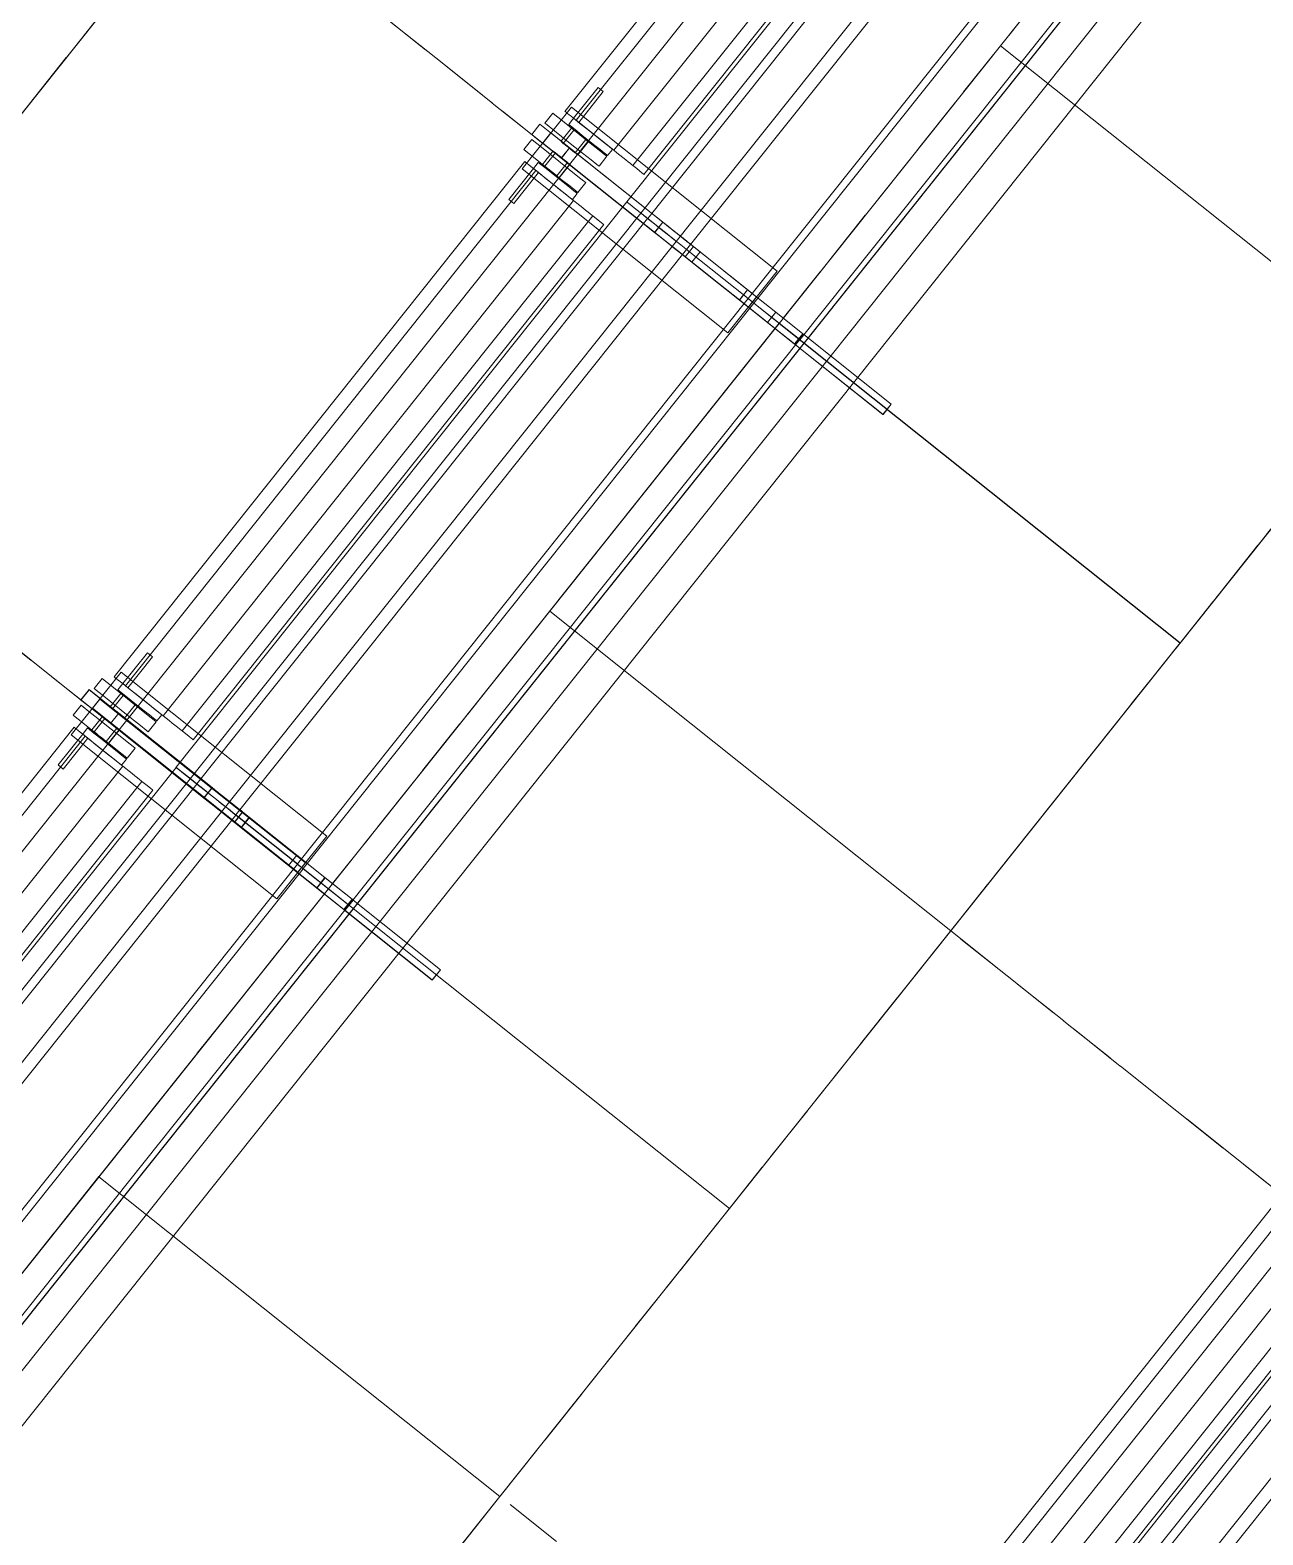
# Model space of a CAD drawing. Header units: millimetres. Extents: x -99530 to 90294, y -97212 to 56397.
# Drawn here: x -16621 to -15684, y -55912 to -54767 of the extents above; entities that cross this region are included whole.
import ezdxf
from ezdxf.enums import TextEntityAlignment as Align

# ---------------------------------------------------------------- set-up
doc = ezdxf.new("R2010")
doc.units = ezdxf.units.MM
doc.header["$MEASUREMENT"] = 0
doc.linetypes.add('Double Dashed', pattern=[1093.611073, 529.166651, -211.666656, 141.111112, -211.666656])
doc.linetypes.add('Hidden Line', pattern=[55, 45, -10])
for name, color, linetype in [('A-25-M_Wall_Ext', 7, 'Continuous'), ('New_A-15-MG_Structural_Grid_Phase_2', 7, 'Continuous'), ('New_A-20-M_Floor_Slab', 7, 'Continuous'), ('New_A-25-M_Wall_Ext', 7, 'Continuous'), ('New_A-35-M_FFE_Fixed', 7, 'Continuous')]:
    doc.layers.add(name, color=color, linetype=linetype)
for name, color, linetype, lineweight in [('A-25-M_Wall_Ext_Pen_No__87', 8, 'Continuous', 20), ('New_A-20-M_Floor_Slab_Pen_No__87', 8, 'Continuous', 20), ('New_A-20-M_Floor_Slab_Pen_No__89', 8, 'Continuous', 20), ('New_A-25-M_Wall_Ext_Pen_No__87', 8, 'Continuous', 20), ('New_A-35-M_FFE_Fixed_Pen_No__1', 7, 'Continuous', 13), ('New_A-35-M_FFE_Fixed_Pen_No__93', 8, 'Continuous', 13), ('New_A-95-P_Drawing_Pen_No__1', 7, 'Continuous', 13), ('New_A-95-P_Drawing_Pen_No__101', 252, 'Continuous', 15)]:
    doc.layers.add(name, color=color, linetype=linetype, lineweight=lineweight)
doc.layers.add('New_A-15-MG_Structural_Grid_Phase_2_Pen_No__222', color=7, linetype='Continuous', lineweight=13, true_color=0x65af33)
doc.styles.add('GENERATED_STYLE_4', font='')
doc.styles.get('GENERATED_STYLE_4').set_extended_font_data('Swis721 BT')

# ---------------------------------------------------------------- blocks, each defined once
blk = doc.blocks.new('Slab_26_1', base_point=(-17517.1, -55359.2))
at = {"layer": 'New_A-20-M_Floor_Slab_Pen_No__89', "linetype": 'Continuous', "flags": 128}
blk.add_lwpolyline([(-17517.1, -55359.2), (-13833.4, -50738.1), (-12895.5, -51147), (-16909.3, -56182.3)], close=True, dxfattribs=at)
blk = doc.blocks.new('Slab_27_1', base_point=(-16938.7, -56141.8))
at = {"layer": 'New_A-20-M_Floor_Slab_Pen_No__89', "linetype": 'Continuous', "flags": 128}
blk.add_lwpolyline([(-16938.7, -56141.8), (-12941.3, -51127), (-12003.5, -51536), (-16331, -56964.9)], close=True, dxfattribs=at)
blk = doc.blocks.new('Wall_9_1', base_point=(-12941.3, -51127))
at = {"layer": 'New_A-20-M_Floor_Slab_Pen_No__87', "linetype": 'Continuous', "flags": 128}
for points in [[(-12941.3, -51127), (-17067, -56302.7)], [(-17051.6, -56318.7), (-12922.3, -51138.5)]]:
    blk.add_lwpolyline(points, dxfattribs=at)
blk = doc.blocks.new('Wall_131_1', base_point=(-38175.9, -69536.5))
at = {"layer": 'New_A-25-M_Wall_Ext_Pen_No__87', "linetype": 'Hidden Line'}
for radius in [28161.8, 28211.8]:
    blk.add_arc((-26758.9, -43792.8), radius, 246.08329, 336.44041, dxfattribs=at)
blk = doc.blocks.new('Wall_418_1', base_point=(-38294.6, -69816.9))
at = {"layer": 'A-25-M_Wall_Ext_Pen_No__87', "linetype": 'Hidden Line'}
for radius, start, end in [(28130.8, 246.16287, 336.76285), (28469.8, 246.15506, 336.76093)]:
    blk.add_arc((-26785.3, -43777.2), radius, start, end, dxfattribs=at)
blk = doc.blocks.new('Montpelier tall surface')
at = {"layer": 'New_A-35-M_FFE_Fixed_Pen_No__1', "linetype": 'Continuous'}
for p, q in [((0, 550), (0, 0)), ((390, 550), (0, 550)), ((370, 550), (285, 550)), ((285, 540), (285, 550)), ((371, 550), (370, 550)), ((370, 540), (370, 550)), ((370.4, 0), (370.4, 550)), ((370.4, 550), (390, 550)), ((397.3, 550), (371, 550)), ((371, 540), (371, 550)), ((390, 0), (390, 550)), ((390, 550), (497, 550)), ((390, 0), (390, 550)), ((424.7, 550), (397.3, 550)), ((397.3, 540), (397.3, 550)), ((416, 550), (416, 515)), ((416, 550), (616, 550)), ((470.9, 550), (424.7, 550)), ((424.7, 540), (424.7, 550)), ((477.4, 550), (470.9, 550)), ((470.9, 540), (470.9, 550)), ((495.7, 550), (477.4, 550)), ((528.2, 550), (495.7, 550)), ((497, 0), (497, 550)), ((530.6, 550), (528.2, 550)), ((528.2, 540), (528.2, 550)), ((534.9, 550), (530.6, 550)), ((540.8, 550), (534.9, 550)), ((548.2, 550), (540.8, 550)), ((556.9, 550), (548.2, 550)), ((566.6, 550), (556.9, 550)), ((576.9, 550), (566.6, 550)), ((587.6, 550), (576.9, 550)), ((591, 550), (587.6, 550)), ((587.6, 540), (587.6, 550)), ((592, 550), (591, 550)), ((591, 540), (591, 550)), ((592.9, 550), (592, 550)), ((593.8, 550), (592.9, 550)), ((594.6, 550), (593.8, 550)), ((595.2, 550), (594.6, 550)), ((595.6, 550), (595.2, 550)), ((595.9, 550), (595.6, 550)), ((596, 550), (595.9, 550)), ((596, 540), (596, 550)), ((616, 550), (616, 515)), ((370, 540), (285, 540)), ((371, 540), (370, 540)), ((397.3, 540), (371, 540)), ((424.7, 540), (397.3, 540)), ((470.9, 540), (424.7, 540)), ((477.4, 540), (470.9, 540)), ((495.7, 540), (477.4, 540)), ((528.2, 540), (495.7, 540)), ((530.6, 540), (528.2, 540)), ((534.9, 540), (530.6, 540)), ((540.8, 540), (534.9, 540)), ((548.2, 540), (540.8, 540)), ((556.9, 540), (548.2, 540)), ((566.6, 540), (556.9, 540)), ((576.9, 540), (566.6, 540)), ((587.6, 540), (576.9, 540)), ((591, 540), (587.6, 540)), ((592, 540), (591, 540)), ((592.9, 540), (592, 540)), ((593.8, 540), (592.9, 540)), ((594.6, 540), (593.8, 540)), ((595.2, 540), (594.6, 540)), ((595.6, 540), (595.2, 540)), ((595.9, 540), (595.6, 540)), ((596, 540), (595.9, 540)), ((416, 515), (616, 515)), ((416, 0), (416, 35)), ((416, 35), (616, 35)), ((616, 0), (616, 35)), ((0, 0), (390, 0)), ((285, 10), (285, 0)), ((370, 10), (285, 10)), ((370, 0), (285, 0)), ((370, 10), (370, 0)), ((371, 10), (370, 10)), ((371, 0), (370, 0)), ((370.4, 0), (390, 0)), ((371, 10), (371, 0)), ((397.3, 10), (371, 10)), ((397.3, 0), (371, 0)), ((390, 0), (497, 0)), ((424.7, 10), (397.3, 10)), ((397.3, 10), (397.3, 0)), ((424.7, 0), (397.3, 0)), ((416, 0), (616, 0)), ((470.9, 10), (424.7, 10)), ((424.7, 10), (424.7, 0)), ((470.9, 0), (424.7, 0)), ((477.4, 10), (470.9, 10)), ((470.9, 10), (470.9, 0)), ((477.4, 0), (470.9, 0)), ((495.7, 10), (477.4, 10)), ((495.7, 0), (477.4, 0)), ((528.2, 10), (495.7, 10)), ((528.2, 0), (495.7, 0)), ((530.6, 10), (528.2, 10)), ((528.2, 10), (528.2, 0)), ((530.6, 0), (528.2, 0)), ((534.9, 10), (530.6, 10)), ((534.9, 0), (530.6, 0)), ((540.8, 10), (534.9, 10)), ((540.8, 0), (534.9, 0)), ((548.2, 10), (540.8, 10)), ((548.2, 0), (540.8, 0)), ((556.9, 10), (548.2, 10)), ((556.9, 0), (548.2, 0)), ((566.6, 10), (556.9, 10)), ((566.6, 0), (556.9, 0)), ((576.9, 10), (566.6, 10)), ((576.9, 0), (566.6, 0)), ((587.6, 10), (576.9, 10)), ((587.6, 0), (576.9, 0)), ((591, 10), (587.6, 10)), ((587.6, 10), (587.6, 0)), ((591, 0), (587.6, 0)), ((592, 10), (591, 10)), ((591, 10), (591, 0)), ((592, 0), (591, 0)), ((592.9, 10), (592, 10)), ((592.9, 0), (592, 0)), ((593.8, 10), (592.9, 10)), ((593.8, 0), (592.9, 0)), ((594.6, 10), (593.8, 10)), ((594.6, 0), (593.8, 0)), ((595.2, 10), (594.6, 10)), ((595.2, 0), (594.6, 0)), ((595.6, 10), (595.2, 10)), ((595.6, 0), (595.2, 0)), ((595.9, 10), (595.6, 10)), ((595.9, 0), (595.6, 0)), ((596, 10), (595.9, 10)), ((596, 0), (595.9, 0)), ((596, 10), (596, 0))]:
    blk.add_line(p, q, dxfattribs=at)
blk = doc.blocks.new('Standard grid marker_26')
at = {"layer": 'New_A-15-MG_Structural_Grid_Phase_2_Pen_No__222', "linetype": 'Double Dashed'}
blk.add_arc((0, 0), 27977.6, 0, 90.63597, dxfattribs=at)
at = {"layer": 'New_A-15-MG_Structural_Grid_Phase_2_Pen_No__222', "style": 'GENERATED_STYLE_4'}
blk.add_attdef('AC_MarkerText_1', text='', height=350, rotation=90.3066, dxfattribs=at).set_placement((-1326.2, 28008), align=Align.MIDDLE_CENTER)
blk = doc.blocks.new('Montpelier with surface')
at = {"layer": 'New_A-35-M_FFE_Fixed_Pen_No__1', "linetype": 'Continuous'}
for p, q in [((0, 555), (0, 5)), ((390, 555), (0, 555)), ((285, 560), (370, 560)), ((285, 550), (285, 560)), ((285, 550), (370, 550)), ((370, 560), (371, 560)), ((370, 550), (370, 560)), ((370, 5), (370, 555)), ((370, 555), (414.6, 555)), ((370, 550), (371, 550)), ((371, 560), (397.3, 560)), ((371, 550), (371, 560)), ((371, 550), (397.3, 550)), ((390, 5), (390, 555)), ((397.3, 550), (397.3, 560)), ((397.3, 560), (424.7, 560)), ((397.3, 550), (424.7, 550)), ((414.6, 555), (415.5, 555)), ((414.6, 5), (414.6, 555)), ((415.5, 555), (416.5, 555)), ((416, 559.5), (616, 559.5)), ((416, 559.5), (416, 524.5)), ((416.5, 555), (417.4, 555)), ((417.4, 555), (418.3, 555)), ((418.3, 555), (419, 555)), ((419, 555), (419.6, 555)), ((419.6, 555), (420, 555)), ((420, 555), (420.2, 555)), ((420.2, 5), (420.2, 555)), ((420.2, 555), (480, 555)), ((424.7, 550), (424.7, 560)), ((424.7, 560), (470.9, 560)), ((424.7, 550), (470.9, 550)), ((470.9, 560), (477.4, 560)), ((470.9, 550), (470.9, 560)), ((470.9, 550), (477.4, 550)), ((477.4, 560), (478.6, 560)), ((477.4, 550), (477.4, 560)), ((477.4, 550), (478.6, 550)), ((478.6, 560), (480.7, 560)), ((478.6, 550), (480.7, 550)), ((480, 555), (482.5, 555)), ((480, 5), (480, 555)), ((480.7, 560), (483.7, 560)), ((480.7, 550), (483.7, 550)), ((482.5, 555), (485.7, 555)), ((483.7, 560), (487.4, 560)), ((483.7, 550), (487.4, 550)), ((485.7, 555), (489.5, 555)), ((487.4, 560), (491.7, 560)), ((487.4, 550), (491.7, 550)), ((489.5, 555), (493.9, 555)), ((491.7, 560), (496.6, 560)), ((491.7, 550), (496.6, 550)), ((493.9, 555), (499, 555)), ((496.6, 560), (501.7, 560)), ((496.6, 550), (501.7, 550)), ((499, 555), (504.7, 555)), ((501.7, 560), (507.1, 560)), ((501.7, 550), (507.1, 550)), ((504.7, 555), (511, 555)), ((507.1, 560), (597.9, 560)), ((507.1, 550), (507.1, 560)), ((507.1, 550), (597.9, 550)), ((511, 555), (517.9, 555)), ((517.9, 555), (525.2, 555)), ((517.9, 5), (517.9, 555)), ((525.2, 555), (530.9, 555)), ((530.9, 555), (535, 555)), ((535, 555), (537.4, 555)), ((537.4, 555), (538.2, 555)), ((538.2, 5), (538.2, 555)), ((589.7, 550.3), (590.2, 550.3)), ((589.7, 550.3), (589.7, 537.3)), ((590.2, 550.3), (591.7, 550.3)), ((591.7, 550.3), (594, 550.3)), ((592.1, 550.3), (592.7, 550.3)), ((592.1, 550.3), (592.1, 537.3)), ((592.7, 550.3), (594.2, 550.3)), ((594, 550.3), (596.7, 550.3)), ((594.2, 550.3), (596.5, 550.3)), ((596.5, 550.3), (599.1, 550.3)), ((596.7, 550.3), (599.4, 550.3)), ((597.9, 560), (608.1, 560)), ((597.9, 550), (597.9, 560)), ((597.9, 550), (608.1, 550)), ((599.1, 550.3), (601.8, 550.3)), ((599.4, 550.3), (601.6, 550.3)), ((601.6, 550.3), (603.2, 550.3)), ((601.8, 550.3), (604.1, 550.3)), ((603.2, 550.3), (603.7, 550.3)), ((603.7, 550.3), (603.7, 537.3)), ((604.1, 550.3), (605.6, 550.3)), ((605.6, 550.3), (606.1, 550.3)), ((606.1, 550.3), (606.1, 537.3)), ((608.1, 560), (617, 560)), ((608.1, 550), (617, 550)), ((616, 559.5), (616, 524.5)), ((617, 560), (623.5, 560)), ((617, 550), (623.5, 550)), ((623.5, 560), (626.7, 560)), ((623.5, 550), (626.7, 550)), ((626.7, 550), (626.7, 560)), ((571.6, 547), (573.6, 547)), ((571.6, 547), (571.6, 537.3)), ((573.6, 547), (579.3, 547)), ((579.3, 547), (587.8, 547)), ((587.8, 547), (597.9, 547)), ((597.9, 547), (608, 547)), ((608, 547), (616.5, 547)), ((616.5, 547), (622.2, 547)), ((622.2, 547), (624.2, 547)), ((624.2, 547), (624.2, 537.3)), ((541.1, 29.5), (541.1, 530.5)), ((541.1, 530.5), (541.7, 530.5)), ((541.7, 530.5), (543.1, 530.5)), ((543.1, 530.5), (545.3, 530.5)), ((545.3, 530.5), (548.1, 530.5)), ((548.1, 530.5), (551.8, 530.5)), ((551.8, 530.5), (552.7, 530.5)), ((551.8, 29.5), (551.8, 530.5)), ((552.7, 530.5), (554.3, 530.5)), ((554.3, 530.5), (556.3, 530.5)), ((556.3, 530.5), (558.8, 530.5)), ((558.8, 530.5), (561.5, 530.5)), ((561.5, 530.5), (564.4, 530.5)), ((564.4, 530.5), (567.4, 530.5)), ((567.4, 530.5), (570.4, 530.5)), ((570.4, 530.5), (607, 530.5)), ((570.4, 29.5), (570.4, 530.5)), ((571.6, 537.3), (573.6, 537.3)), ((571.6, 536.5), (572.4, 536.5)), ((571.6, 536.5), (571.6, 530.5)), ((571.6, 530.5), (572.4, 530.5)), ((572.4, 536.5), (574.9, 536.5)), ((572.4, 530.5), (574.9, 530.5)), ((573.6, 537.3), (579.3, 537.3)), ((574.9, 536.5), (578.9, 536.5)), ((574.9, 530.5), (578.9, 530.5)), ((578.9, 536.5), (584, 536.5)), ((578.9, 530.5), (584, 530.5)), ((579.3, 537.3), (587.8, 537.3)), ((584, 536.5), (590.1, 536.5)), ((584, 530.5), (590.1, 530.5)), ((587.8, 537.3), (597.9, 537.3)), ((589.7, 537.3), (590.2, 537.3)), ((590.1, 536.5), (596.6, 536.5)), ((590.1, 530.5), (596.6, 530.5)), ((590.2, 537.3), (591.7, 537.3)), ((591.7, 537.3), (594, 537.3)), ((592.1, 537.3), (592.7, 537.3)), ((592.7, 537.3), (594.2, 537.3)), ((594, 537.3), (596.7, 537.3)), ((594.2, 537.3), (596.5, 537.3)), ((596.5, 537.3), (599.1, 537.3)), ((596.6, 536.5), (603.3, 536.5)), ((596.6, 530.5), (603.3, 530.5)), ((596.7, 537.3), (599.4, 537.3)), ((597.9, 537.3), (608, 537.3)), ((599.1, 537.3), (601.8, 537.3)), ((599.4, 537.3), (601.6, 537.3)), ((601.6, 537.3), (603.2, 537.3)), ((601.8, 537.3), (604.1, 537.3)), ((603.2, 537.3), (603.7, 537.3)), ((603.3, 536.5), (609.5, 536.5)), ((603.3, 530.5), (609.5, 530.5)), ((604.1, 537.3), (605.6, 537.3)), ((604.5, 530.5), (604.5, 500.5)), ((604.5, 530.5), (609.5, 530.5)), ((605.6, 537.3), (606.1, 537.3)), ((607, 530.5), (609.5, 530.5)), ((607, 29.5), (607, 530.5)), ((608, 537.3), (616.5, 537.3)), ((609.5, 536.5), (609.5, 530.5)), ((609.5, 530.5), (611.9, 530.5)), ((609.5, 530.5), (609.5, 500.5)), ((611.9, 530.5), (613.9, 530.5)), ((613.9, 530.5), (615.5, 530.5)), ((615.5, 530.5), (616.8, 530.5)), ((616.5, 537.3), (622.2, 537.3)), ((616.8, 530.5), (617.6, 530.5)), ((617.6, 530.5), (617.9, 530.5)), ((617.9, 29.5), (617.9, 530.5)), ((622.2, 537.3), (624.2, 537.3)), ((416, 524.5), (616, 524.5)), ((604.5, 500.5), (609.5, 500.5)), ((604.5, 29.5), (604.5, 59.5)), ((604.5, 59.5), (609.5, 59.5)), ((609.5, 29.5), (609.5, 59.5)), ((416, 0), (416, 35)), ((416, 35), (616, 35)), ((616, 0), (616, 35)), ((541.1, 29.5), (541.7, 29.5)), ((541.7, 29.5), (543.1, 29.5)), ((543.1, 29.5), (545.3, 29.5)), ((545.3, 29.5), (548.1, 29.5)), ((548.1, 29.5), (551.8, 29.5)), ((551.8, 29.5), (552.7, 29.5)), ((552.7, 29.5), (554.3, 29.5)), ((554.3, 29.5), (556.3, 29.5)), ((556.3, 29.5), (558.8, 29.5)), ((558.8, 29.5), (561.5, 29.5)), ((561.5, 29.5), (564.4, 29.5)), ((564.4, 29.5), (567.4, 29.5)), ((567.4, 29.5), (570.4, 29.5)), ((570.4, 29.5), (607, 29.5)), ((571.6, 23.5), (571.6, 29.5)), ((571.6, 29.5), (572.4, 29.5)), ((571.6, 23.5), (572.4, 23.5)), ((572.4, 29.5), (574.9, 29.5)), ((572.4, 23.5), (574.9, 23.5)), ((574.9, 29.5), (578.9, 29.5)), ((574.9, 23.5), (578.9, 23.5)), ((578.9, 29.5), (584, 29.5)), ((578.9, 23.5), (584, 23.5)), ((584, 29.5), (590.1, 29.5)), ((584, 23.5), (590.1, 23.5)), ((590.1, 29.5), (596.6, 29.5)), ((590.1, 23.5), (596.6, 23.5)), ((596.6, 29.5), (603.3, 29.5)), ((596.6, 23.5), (603.3, 23.5)), ((603.3, 29.5), (609.5, 29.5)), ((603.3, 23.5), (609.5, 23.5)), ((604.5, 29.5), (609.5, 29.5)), ((607, 29.5), (609.5, 29.5)), ((609.5, 23.5), (609.5, 29.5)), ((609.5, 29.5), (611.9, 29.5)), ((611.9, 29.5), (613.9, 29.5)), ((613.9, 29.5), (615.5, 29.5)), ((615.5, 29.5), (616.8, 29.5)), ((616.8, 29.5), (617.6, 29.5)), ((617.6, 29.5), (617.9, 29.5)), ((571.6, 22.7), (573.6, 22.7)), ((571.6, 13), (571.6, 22.7)), ((571.6, 13), (573.6, 13)), ((573.6, 22.7), (579.3, 22.7)), ((573.6, 13), (579.3, 13)), ((579.3, 22.7), (587.8, 22.7)), ((579.3, 13), (587.8, 13)), ((587.8, 22.7), (597.9, 22.7)), ((587.8, 13), (597.9, 13)), ((589.7, 9.7), (589.7, 22.7)), ((589.7, 22.7), (590.2, 22.7)), ((590.2, 22.7), (591.7, 22.7)), ((591.7, 22.7), (594, 22.7)), ((592.1, 9.7), (592.1, 22.7)), ((592.1, 22.7), (592.7, 22.7)), ((592.7, 22.7), (594.2, 22.7)), ((594, 22.7), (596.7, 22.7)), ((594.2, 22.7), (596.5, 22.7)), ((596.5, 22.7), (599.1, 22.7)), ((596.7, 22.7), (599.4, 22.7)), ((597.9, 22.7), (608, 22.7)), ((597.9, 13), (608, 13)), ((599.1, 22.7), (601.8, 22.7)), ((599.4, 22.7), (601.6, 22.7)), ((601.6, 22.7), (603.2, 22.7)), ((601.8, 22.7), (604.1, 22.7)), ((603.2, 22.7), (603.7, 22.7)), ((603.7, 9.7), (603.7, 22.7)), ((604.1, 22.7), (605.6, 22.7)), ((605.6, 22.7), (606.1, 22.7)), ((606.1, 9.7), (606.1, 22.7)), ((608, 22.7), (616.5, 22.7)), ((608, 13), (616.5, 13)), ((616.5, 22.7), (622.2, 22.7)), ((616.5, 13), (622.2, 13)), ((622.2, 22.7), (624.2, 22.7)), ((622.2, 13), (624.2, 13)), ((624.2, 13), (624.2, 22.7)), ((0, 5), (390, 5)), ((285, 10), (370, 10)), ((285, 0), (285, 10)), ((370, 10), (371, 10)), ((370, 0), (370, 10)), ((370, 5), (414.6, 5)), ((371, 10), (397.3, 10)), ((371, 0), (371, 10)), ((397.3, 10), (424.7, 10)), ((397.3, 0), (397.3, 10)), ((414.6, 5), (415.5, 5)), ((415.5, 5), (416.5, 5)), ((416.5, 5), (417.4, 5)), ((417.4, 5), (418.3, 5)), ((418.3, 5), (419, 5)), ((419, 5), (419.6, 5)), ((419.6, 5), (420, 5)), ((420, 5), (420.2, 5)), ((420.2, 5), (480, 5)), ((424.7, 10), (470.9, 10)), ((424.7, 0), (424.7, 10)), ((470.9, 10), (477.4, 10)), ((470.9, 0), (470.9, 10)), ((477.4, 10), (478.6, 10)), ((477.4, 0), (477.4, 10)), ((478.6, 10), (480.7, 10)), ((480, 5), (482.5, 5)), ((480.7, 10), (483.7, 10)), ((482.5, 5), (485.7, 5)), ((483.7, 10), (487.4, 10)), ((485.7, 5), (489.5, 5)), ((487.4, 10), (491.7, 10)), ((489.5, 5), (493.9, 5)), ((491.7, 10), (496.6, 10)), ((493.9, 5), (499, 5)), ((496.6, 10), (501.7, 10)), ((499, 5), (504.7, 5)), ((501.7, 10), (507.1, 10)), ((504.7, 5), (511, 5)), ((507.1, 10), (597.9, 10)), ((507.1, 0), (507.1, 10)), ((511, 5), (517.9, 5)), ((517.9, 5), (525.2, 5)), ((525.2, 5), (530.9, 5)), ((530.9, 5), (535, 5)), ((535, 5), (537.4, 5)), ((537.4, 5), (538.2, 5)), ((589.7, 9.7), (590.2, 9.7)), ((590.2, 9.7), (591.7, 9.7)), ((591.7, 9.7), (594, 9.7)), ((592.1, 9.7), (592.7, 9.7)), ((592.7, 9.7), (594.2, 9.7)), ((594, 9.7), (596.7, 9.7)), ((594.2, 9.7), (596.5, 9.7)), ((596.5, 9.7), (599.1, 9.7)), ((596.7, 9.7), (599.4, 9.7)), ((597.9, 10), (608.1, 10)), ((597.9, 0), (597.9, 10)), ((599.1, 9.7), (601.8, 9.7)), ((599.4, 9.7), (601.6, 9.7)), ((601.6, 9.7), (603.2, 9.7)), ((601.8, 9.7), (604.1, 9.7)), ((603.2, 9.7), (603.7, 9.7)), ((604.1, 9.7), (605.6, 9.7)), ((605.6, 9.7), (606.1, 9.7)), ((608.1, 10), (617, 10)), ((617, 10), (623.5, 10)), ((623.5, 10), (626.7, 10)), ((626.7, 0), (626.7, 10)), ((285, 0), (370, 0)), ((370, 0), (371, 0)), ((371, 0), (397.3, 0)), ((397.3, 0), (424.7, 0)), ((416, 0), (616, 0)), ((424.7, 0), (470.9, 0)), ((470.9, 0), (477.4, 0)), ((477.4, 0), (478.6, 0)), ((478.6, 0), (480.7, 0)), ((480.7, 0), (483.7, 0)), ((483.7, 0), (487.4, 0)), ((487.4, 0), (491.7, 0)), ((491.7, 0), (496.6, 0)), ((496.6, 0), (501.7, 0)), ((501.7, 0), (507.1, 0)), ((507.1, 0), (597.9, 0)), ((597.9, 0), (608.1, 0)), ((608.1, 0), (617, 0)), ((617, 0), (623.5, 0)), ((623.5, 0), (626.7, 0))]:
    blk.add_line(p, q, dxfattribs=at)
blk = doc.blocks.new('Montpelier with surface-row end')
at = {"layer": 'New_A-35-M_FFE_Fixed_Pen_No__93', "linetype": 'Continuous'}
for p, q in [((390, 830), (0, 830)), ((0, 830), (0, 0)), ((285, 835), (370, 835)), ((285, 825), (285, 835)), ((285, 825), (370, 825)), ((370, 835), (371, 835)), ((370, 825), (370, 835)), ((370, 280), (370, 830)), ((370, 830), (414.6, 830)), ((370, 825), (371, 825)), ((371, 835), (397.3, 835)), ((371, 825), (371, 835)), ((371, 825), (397.3, 825)), ((390, 0), (390, 830)), ((397.3, 825), (397.3, 835)), ((397.3, 835), (424.7, 835)), ((397.3, 825), (424.7, 825)), ((414.6, 830), (415.5, 830)), ((414.6, 280), (414.6, 830)), ((415.5, 830), (416.5, 830)), ((416, 834.5), (616, 834.5)), ((416, 834.5), (416, 799.5)), ((416.5, 830), (417.4, 830)), ((417.4, 830), (418.3, 830)), ((418.3, 830), (419, 830)), ((419, 830), (419.6, 830)), ((419.6, 830), (420, 830)), ((420, 830), (420.2, 830)), ((420.2, 280), (420.2, 830)), ((420.2, 830), (480, 830)), ((424.7, 825), (424.7, 835)), ((424.7, 835), (470.9, 835)), ((424.7, 825), (470.9, 825)), ((470.9, 835), (477.4, 835)), ((470.9, 825), (470.9, 835)), ((470.9, 825), (477.4, 825)), ((477.4, 835), (478.6, 835)), ((477.4, 825), (477.4, 835)), ((477.4, 825), (478.6, 825)), ((478.6, 835), (480.7, 835)), ((478.6, 825), (480.7, 825)), ((480, 830), (482.5, 830)), ((480, 280), (480, 830)), ((480.7, 835), (483.7, 835)), ((480.7, 825), (483.7, 825)), ((482.5, 830), (485.7, 830)), ((483.7, 835), (487.4, 835)), ((483.7, 825), (487.4, 825)), ((485.7, 830), (489.5, 830)), ((487.4, 835), (491.7, 835)), ((487.4, 825), (491.7, 825)), ((489.5, 830), (493.9, 830)), ((491.7, 835), (496.6, 835)), ((491.7, 825), (496.6, 825)), ((493.9, 830), (499, 830)), ((496.6, 835), (501.7, 835)), ((496.6, 825), (501.7, 825)), ((499, 830), (504.7, 830)), ((501.7, 835), (507.1, 835)), ((501.7, 825), (507.1, 825)), ((504.7, 830), (511, 830)), ((507.1, 835), (597.9, 835)), ((507.1, 825), (507.1, 835)), ((507.1, 825), (597.9, 825)), ((511, 830), (517.9, 830)), ((517.9, 830), (525.2, 830)), ((517.9, 280), (517.9, 830)), ((525.2, 830), (530.9, 830)), ((530.9, 830), (535, 830)), ((535, 830), (537.4, 830)), ((537.4, 830), (538.2, 830)), ((538.2, 280), (538.2, 830)), ((589.7, 825.3), (590.2, 825.3)), ((589.7, 825.3), (589.7, 812.3)), ((590.2, 825.3), (591.7, 825.3)), ((591.7, 825.3), (594, 825.3)), ((592.1, 825.3), (592.7, 825.3)), ((592.1, 825.3), (592.1, 812.3)), ((592.7, 825.3), (594.2, 825.3)), ((594, 825.3), (596.7, 825.3)), ((594.2, 825.3), (596.5, 825.3)), ((596.5, 825.3), (599.1, 825.3)), ((596.7, 825.3), (599.4, 825.3)), ((597.9, 835), (608.1, 835)), ((597.9, 825), (597.9, 835)), ((597.9, 825), (608.1, 825)), ((599.1, 825.3), (601.8, 825.3)), ((599.4, 825.3), (601.6, 825.3)), ((601.6, 825.3), (603.2, 825.3)), ((601.8, 825.3), (604.1, 825.3)), ((603.2, 825.3), (603.7, 825.3)), ((603.7, 825.3), (603.7, 812.3)), ((604.1, 825.3), (605.6, 825.3)), ((605.6, 825.3), (606.1, 825.3)), ((606.1, 825.3), (606.1, 812.3)), ((608.1, 835), (617, 835)), ((608.1, 825), (617, 825)), ((616, 834.5), (616, 799.5)), ((617, 835), (623.5, 835)), ((617, 825), (623.5, 825)), ((623.5, 835), (626.7, 835)), ((623.5, 825), (626.7, 825)), ((626.7, 825), (626.7, 835)), ((571.6, 822), (573.6, 822)), ((571.6, 822), (571.6, 812.3)), ((573.6, 822), (579.3, 822)), ((579.3, 822), (587.8, 822)), ((587.8, 822), (597.9, 822)), ((597.9, 822), (608, 822)), ((608, 822), (616.5, 822)), ((616.5, 822), (622.2, 822)), ((622.2, 822), (624.2, 822)), ((624.2, 822), (624.2, 812.3)), ((541.1, 304.5), (541.1, 805.5)), ((541.1, 805.5), (541.7, 805.5)), ((541.7, 805.5), (543.1, 805.5)), ((543.1, 805.5), (545.3, 805.5)), ((545.3, 805.5), (548.1, 805.5)), ((548.1, 805.5), (551.8, 805.5)), ((551.8, 805.5), (552.7, 805.5)), ((551.8, 304.5), (551.8, 805.5)), ((552.7, 805.5), (554.3, 805.5)), ((554.3, 805.5), (556.3, 805.5)), ((556.3, 805.5), (558.8, 805.5)), ((558.8, 805.5), (561.5, 805.5)), ((561.5, 805.5), (564.4, 805.5)), ((564.4, 805.5), (567.4, 805.5)), ((567.4, 805.5), (570.4, 805.5)), ((570.4, 805.5), (607, 805.5)), ((570.4, 304.5), (570.4, 805.5)), ((571.6, 812.3), (573.6, 812.3)), ((571.6, 811.5), (572.4, 811.5)), ((571.6, 811.5), (571.6, 805.5)), ((571.6, 805.5), (572.4, 805.5)), ((572.4, 811.5), (574.9, 811.5)), ((572.4, 805.5), (574.9, 805.5)), ((573.6, 812.3), (579.3, 812.3)), ((574.9, 811.5), (578.9, 811.5)), ((574.9, 805.5), (578.9, 805.5)), ((578.9, 811.5), (584, 811.5)), ((578.9, 805.5), (584, 805.5)), ((579.3, 812.3), (587.8, 812.3)), ((584, 811.5), (590.1, 811.5)), ((584, 805.5), (590.1, 805.5)), ((587.8, 812.3), (597.9, 812.3)), ((589.7, 812.3), (590.2, 812.3)), ((590.1, 811.5), (596.6, 811.5)), ((590.1, 805.5), (596.6, 805.5)), ((590.2, 812.3), (591.7, 812.3)), ((591.7, 812.3), (594, 812.3)), ((592.1, 812.3), (592.7, 812.3)), ((592.7, 812.3), (594.2, 812.3)), ((594, 812.3), (596.7, 812.3)), ((594.2, 812.3), (596.5, 812.3)), ((596.5, 812.3), (599.1, 812.3)), ((596.6, 811.5), (603.3, 811.5)), ((596.6, 805.5), (603.3, 805.5)), ((596.7, 812.3), (599.4, 812.3)), ((597.9, 812.3), (608, 812.3)), ((599.1, 812.3), (601.8, 812.3)), ((599.4, 812.3), (601.6, 812.3)), ((601.6, 812.3), (603.2, 812.3)), ((601.8, 812.3), (604.1, 812.3)), ((603.2, 812.3), (603.7, 812.3)), ((603.3, 811.5), (609.5, 811.5)), ((603.3, 805.5), (609.5, 805.5)), ((604.1, 812.3), (605.6, 812.3)), ((604.5, 805.5), (604.5, 775.5)), ((604.5, 805.5), (609.5, 805.5)), ((605.6, 812.3), (606.1, 812.3)), ((607, 805.5), (609.5, 805.5)), ((607, 304.5), (607, 805.5)), ((608, 812.3), (616.5, 812.3)), ((609.5, 811.5), (609.5, 805.5)), ((609.5, 805.5), (609.5, 775.5)), ((609.5, 805.5), (611.9, 805.5)), ((611.9, 805.5), (613.9, 805.5)), ((613.9, 805.5), (615.5, 805.5)), ((615.5, 805.5), (616.8, 805.5)), ((616.5, 812.3), (622.2, 812.3)), ((616.8, 805.5), (617.6, 805.5)), ((617.6, 805.5), (617.9, 805.5)), ((617.9, 304.5), (617.9, 805.5)), ((622.2, 812.3), (624.2, 812.3)), ((416, 799.5), (616, 799.5)), ((604.5, 775.5), (609.5, 775.5))]:
    blk.add_line(p, q, dxfattribs=at)
blk = doc.blocks.new('Montpelier with surface_2')
at = {"layer": 'New_A-35-M_FFE_Fixed_Pen_No__1', "linetype": 'Continuous'}
for p, q in [((0, 549.9), (0, 5)), ((390, 549.9), (0, 549.9)), ((285, 554.9), (370, 554.9)), ((285, 545), (285, 554.9)), ((370, 554.9), (371, 554.9)), ((370, 545), (370, 554.9)), ((370, 5), (370, 549.9)), ((370, 549.9), (414.6, 549.9)), ((371, 554.9), (397.3, 554.9)), ((371, 545), (371, 554.9)), ((390, 5), (390, 549.9)), ((397.3, 545), (397.3, 554.9)), ((397.3, 554.9), (424.7, 554.9)), ((414.6, 549.9), (415.5, 549.9)), ((414.6, 5), (414.6, 549.9)), ((415.5, 549.9), (416.5, 549.9)), ((416, 554.4), (616, 554.4)), ((416, 554.4), (416, 519.7)), ((416.5, 549.9), (417.4, 549.9)), ((417.4, 549.9), (418.3, 549.9)), ((418.3, 549.9), (419, 549.9)), ((419, 549.9), (419.6, 549.9)), ((419.6, 549.9), (420, 549.9)), ((420, 549.9), (420.2, 549.9)), ((420.2, 5), (420.2, 549.9)), ((420.2, 549.9), (480, 549.9)), ((424.7, 545), (424.7, 554.9)), ((424.7, 554.9), (470.9, 554.9)), ((470.9, 554.9), (477.4, 554.9)), ((470.9, 545), (470.9, 554.9)), ((477.4, 554.9), (478.6, 554.9)), ((477.4, 545), (477.4, 554.9)), ((478.6, 554.9), (480.7, 554.9)), ((480, 549.9), (482.5, 549.9)), ((480, 5), (480, 549.9)), ((480.7, 554.9), (483.7, 554.9)), ((482.5, 549.9), (485.7, 549.9)), ((483.7, 554.9), (487.4, 554.9)), ((485.7, 549.9), (489.5, 549.9)), ((487.4, 554.9), (491.7, 554.9)), ((489.5, 549.9), (493.9, 549.9)), ((491.7, 554.9), (496.6, 554.9)), ((493.9, 549.9), (499, 549.9)), ((496.6, 554.9), (501.7, 554.9)), ((499, 549.9), (504.7, 549.9)), ((501.7, 554.9), (507.1, 554.9)), ((504.7, 549.9), (511, 549.9)), ((507.1, 554.9), (597.9, 554.9)), ((507.1, 545), (507.1, 554.9)), ((511, 549.9), (517.9, 549.9)), ((517.9, 549.9), (525.2, 549.9)), ((517.9, 5), (517.9, 549.9)), ((525.2, 549.9), (530.9, 549.9)), ((530.9, 549.9), (535, 549.9)), ((535, 549.9), (537.4, 549.9)), ((537.4, 549.9), (538.2, 549.9)), ((538.2, 5), (538.2, 549.9)), ((597.9, 554.9), (608.1, 554.9)), ((597.9, 545), (597.9, 554.9)), ((608.1, 554.9), (617, 554.9)), ((616, 554.4), (616, 519.7)), ((617, 554.9), (623.5, 554.9)), ((623.5, 554.9), (626.7, 554.9)), ((626.7, 545), (626.7, 554.9)), ((285, 545), (370, 545)), ((370, 545), (371, 545)), ((371, 545), (397.3, 545)), ((397.3, 545), (424.7, 545)), ((424.7, 545), (470.9, 545)), ((470.9, 545), (477.4, 545)), ((477.4, 545), (478.6, 545)), ((478.6, 545), (480.7, 545)), ((480.7, 545), (483.7, 545)), ((483.7, 545), (487.4, 545)), ((487.4, 545), (491.7, 545)), ((491.7, 545), (496.6, 545)), ((496.6, 545), (501.7, 545)), ((501.7, 545), (507.1, 545)), ((507.1, 545), (597.9, 545)), ((571.6, 542), (573.6, 542)), ((571.6, 542), (571.6, 532.4)), ((573.6, 542), (579.3, 542)), ((579.3, 542), (587.8, 542)), ((587.8, 542), (597.9, 542)), ((589.7, 545.3), (590.2, 545.3)), ((589.7, 545.3), (589.7, 532.4)), ((590.2, 545.3), (591.7, 545.3)), ((591.7, 545.3), (594, 545.3)), ((592.1, 545.3), (592.7, 545.3)), ((592.1, 545.3), (592.1, 532.4)), ((592.7, 545.3), (594.2, 545.3)), ((594, 545.3), (596.7, 545.3)), ((594.2, 545.3), (596.5, 545.3)), ((596.5, 545.3), (599.1, 545.3)), ((596.7, 545.3), (599.4, 545.3)), ((597.9, 545), (608.1, 545)), ((597.9, 542), (608, 542)), ((599.1, 545.3), (601.8, 545.3)), ((599.4, 545.3), (601.6, 545.3)), ((601.6, 545.3), (603.2, 545.3)), ((601.8, 545.3), (604.1, 545.3)), ((603.2, 545.3), (603.7, 545.3)), ((603.7, 545.3), (603.7, 532.4)), ((604.1, 545.3), (605.6, 545.3)), ((605.6, 545.3), (606.1, 545.3)), ((606.1, 545.3), (606.1, 532.4)), ((608, 542), (616.5, 542)), ((608.1, 545), (617, 545)), ((616.5, 542), (622.2, 542)), ((617, 545), (623.5, 545)), ((622.2, 542), (624.2, 542)), ((623.5, 545), (626.7, 545)), ((624.2, 542), (624.2, 532.4)), ((571.6, 532.4), (573.6, 532.4)), ((571.6, 531.6), (572.4, 531.6)), ((571.6, 531.6), (571.6, 525.7)), ((572.4, 531.6), (574.9, 531.6)), ((573.6, 532.4), (579.3, 532.4)), ((574.9, 531.6), (578.9, 531.6)), ((578.9, 531.6), (584, 531.6)), ((579.3, 532.4), (587.8, 532.4)), ((584, 531.6), (590.1, 531.6)), ((587.8, 532.4), (597.9, 532.4)), ((589.7, 532.4), (590.2, 532.4)), ((590.1, 531.6), (596.6, 531.6)), ((590.2, 532.4), (591.7, 532.4)), ((591.7, 532.4), (594, 532.4)), ((592.1, 532.4), (592.7, 532.4)), ((592.7, 532.4), (594.2, 532.4)), ((594, 532.4), (596.7, 532.4)), ((594.2, 532.4), (596.5, 532.4)), ((596.5, 532.4), (599.1, 532.4)), ((596.6, 531.6), (603.3, 531.6)), ((596.7, 532.4), (599.4, 532.4)), ((597.9, 532.4), (608, 532.4)), ((599.1, 532.4), (601.8, 532.4)), ((599.4, 532.4), (601.6, 532.4)), ((601.6, 532.4), (603.2, 532.4)), ((601.8, 532.4), (604.1, 532.4)), ((603.2, 532.4), (603.7, 532.4)), ((603.3, 531.6), (609.5, 531.6)), ((604.1, 532.4), (605.6, 532.4)), ((605.6, 532.4), (606.1, 532.4)), ((608, 532.4), (616.5, 532.4)), ((609.5, 531.6), (609.5, 525.7)), ((616.5, 532.4), (622.2, 532.4)), ((622.2, 532.4), (624.2, 532.4)), ((416, 519.7), (616, 519.7)), ((541.1, 29.2), (541.1, 525.7)), ((541.1, 525.7), (541.7, 525.7)), ((541.7, 525.7), (543.1, 525.7)), ((543.1, 525.7), (545.3, 525.7)), ((545.3, 525.7), (548.1, 525.7)), ((548.1, 525.7), (551.8, 525.7)), ((551.8, 525.7), (552.7, 525.7)), ((551.8, 29.2), (551.8, 525.7)), ((552.7, 525.7), (554.3, 525.7)), ((554.3, 525.7), (556.3, 525.7)), ((556.3, 525.7), (558.8, 525.7)), ((558.8, 525.7), (561.5, 525.7)), ((561.5, 525.7), (564.4, 525.7)), ((564.4, 525.7), (567.4, 525.7)), ((567.4, 525.7), (570.4, 525.7)), ((570.4, 525.7), (607, 525.7)), ((570.4, 29.2), (570.4, 525.7)), ((571.6, 525.7), (572.4, 525.7)), ((572.4, 525.7), (574.9, 525.7)), ((574.9, 525.7), (578.9, 525.7)), ((578.9, 525.7), (584, 525.7)), ((584, 525.7), (590.1, 525.7)), ((590.1, 525.7), (596.6, 525.7)), ((596.6, 525.7), (603.3, 525.7)), ((603.3, 525.7), (609.5, 525.7)), ((604.5, 525.7), (604.5, 495.9)), ((604.5, 525.7), (609.5, 525.7)), ((607, 525.7), (609.5, 525.7)), ((607, 29.2), (607, 525.7)), ((609.5, 525.7), (611.9, 525.7)), ((609.5, 525.7), (609.5, 495.9)), ((611.9, 525.7), (613.9, 525.7)), ((613.9, 525.7), (615.5, 525.7)), ((615.5, 525.7), (616.8, 525.7)), ((616.8, 525.7), (617.6, 525.7)), ((617.6, 525.7), (617.9, 525.7)), ((617.9, 29.2), (617.9, 525.7)), ((604.5, 495.9), (609.5, 495.9)), ((604.5, 29.2), (604.5, 59)), ((604.5, 59), (609.5, 59)), ((609.5, 29.2), (609.5, 59)), ((416, 0), (416, 34.7)), ((416, 34.7), (616, 34.7)), ((616, 0), (616, 34.7)), ((541.1, 29.2), (541.7, 29.2)), ((541.7, 29.2), (543.1, 29.2)), ((543.1, 29.2), (545.3, 29.2)), ((545.3, 29.2), (548.1, 29.2)), ((548.1, 29.2), (551.8, 29.2)), ((551.8, 29.2), (552.7, 29.2)), ((552.7, 29.2), (554.3, 29.2)), ((554.3, 29.2), (556.3, 29.2)), ((556.3, 29.2), (558.8, 29.2)), ((558.8, 29.2), (561.5, 29.2)), ((561.5, 29.2), (564.4, 29.2)), ((564.4, 29.2), (567.4, 29.2)), ((567.4, 29.2), (570.4, 29.2)), ((570.4, 29.2), (607, 29.2)), ((571.6, 23.3), (571.6, 29.2)), ((571.6, 29.2), (572.4, 29.2)), ((571.6, 23.3), (572.4, 23.3)), ((572.4, 29.2), (574.9, 29.2)), ((572.4, 23.3), (574.9, 23.3)), ((574.9, 29.2), (578.9, 29.2)), ((574.9, 23.3), (578.9, 23.3)), ((578.9, 29.2), (584, 29.2)), ((578.9, 23.3), (584, 23.3)), ((584, 29.2), (590.1, 29.2)), ((584, 23.3), (590.1, 23.3)), ((590.1, 29.2), (596.6, 29.2)), ((590.1, 23.3), (596.6, 23.3)), ((596.6, 29.2), (603.3, 29.2)), ((596.6, 23.3), (603.3, 23.3)), ((603.3, 29.2), (609.5, 29.2)), ((603.3, 23.3), (609.5, 23.3)), ((604.5, 29.2), (609.5, 29.2)), ((607, 29.2), (609.5, 29.2)), ((609.5, 23.3), (609.5, 29.2)), ((609.5, 29.2), (611.9, 29.2)), ((611.9, 29.2), (613.9, 29.2)), ((613.9, 29.2), (615.5, 29.2)), ((615.5, 29.2), (616.8, 29.2)), ((616.8, 29.2), (617.6, 29.2)), ((617.6, 29.2), (617.9, 29.2)), ((571.6, 22.5), (573.6, 22.5)), ((571.6, 12.9), (571.6, 22.5)), ((571.6, 12.9), (573.6, 12.9)), ((573.6, 22.5), (579.3, 22.5)), ((573.6, 12.9), (579.3, 12.9)), ((579.3, 22.5), (587.8, 22.5)), ((579.3, 12.9), (587.8, 12.9)), ((587.8, 22.5), (597.9, 22.5)), ((587.8, 12.9), (597.9, 12.9)), ((589.7, 9.6), (589.7, 22.5)), ((589.7, 22.5), (590.2, 22.5)), ((590.2, 22.5), (591.7, 22.5)), ((591.7, 22.5), (594, 22.5)), ((592.1, 9.6), (592.1, 22.5)), ((592.1, 22.5), (592.7, 22.5)), ((592.7, 22.5), (594.2, 22.5)), ((594, 22.5), (596.7, 22.5)), ((594.2, 22.5), (596.5, 22.5)), ((596.5, 22.5), (599.1, 22.5)), ((596.7, 22.5), (599.4, 22.5)), ((597.9, 22.5), (608, 22.5)), ((597.9, 12.9), (608, 12.9)), ((599.1, 22.5), (601.8, 22.5)), ((599.4, 22.5), (601.6, 22.5)), ((601.6, 22.5), (603.2, 22.5)), ((601.8, 22.5), (604.1, 22.5)), ((603.2, 22.5), (603.7, 22.5)), ((603.7, 9.6), (603.7, 22.5)), ((604.1, 22.5), (605.6, 22.5)), ((605.6, 22.5), (606.1, 22.5)), ((606.1, 9.6), (606.1, 22.5)), ((608, 22.5), (616.5, 22.5)), ((608, 12.9), (616.5, 12.9)), ((616.5, 22.5), (622.2, 22.5)), ((616.5, 12.9), (622.2, 12.9)), ((622.2, 22.5), (624.2, 22.5)), ((622.2, 12.9), (624.2, 12.9)), ((624.2, 12.9), (624.2, 22.5)), ((0, 5), (390, 5)), ((285, 9.9), (370, 9.9)), ((285, 0), (285, 9.9)), ((370, 9.9), (371, 9.9)), ((370, 0), (370, 9.9)), ((370, 5), (414.6, 5)), ((371, 9.9), (397.3, 9.9)), ((371, 0), (371, 9.9)), ((397.3, 9.9), (424.7, 9.9)), ((397.3, 0), (397.3, 9.9)), ((414.6, 5), (415.5, 5)), ((415.5, 5), (416.5, 5)), ((416.5, 5), (417.4, 5)), ((417.4, 5), (418.3, 5)), ((418.3, 5), (419, 5)), ((419, 5), (419.6, 5)), ((419.6, 5), (420, 5)), ((420, 5), (420.2, 5)), ((420.2, 5), (480, 5)), ((424.7, 9.9), (470.9, 9.9)), ((424.7, 0), (424.7, 9.9)), ((470.9, 9.9), (477.4, 9.9)), ((470.9, 0), (470.9, 9.9)), ((477.4, 9.9), (478.6, 9.9)), ((477.4, 0), (477.4, 9.9)), ((478.6, 9.9), (480.7, 9.9)), ((480, 5), (482.5, 5)), ((480.7, 9.9), (483.7, 9.9)), ((482.5, 5), (485.7, 5)), ((483.7, 9.9), (487.4, 9.9)), ((485.7, 5), (489.5, 5)), ((487.4, 9.9), (491.7, 9.9)), ((489.5, 5), (493.9, 5)), ((491.7, 9.9), (496.6, 9.9)), ((493.9, 5), (499, 5)), ((496.6, 9.9), (501.7, 9.9)), ((499, 5), (504.7, 5)), ((501.7, 9.9), (507.1, 9.9)), ((504.7, 5), (511, 5)), ((507.1, 9.9), (597.9, 9.9)), ((507.1, 0), (507.1, 9.9)), ((511, 5), (517.9, 5)), ((517.9, 5), (525.2, 5)), ((525.2, 5), (530.9, 5)), ((530.9, 5), (535, 5)), ((535, 5), (537.4, 5)), ((537.4, 5), (538.2, 5)), ((589.7, 9.6), (590.2, 9.6)), ((590.2, 9.6), (591.7, 9.6)), ((591.7, 9.6), (594, 9.6)), ((592.1, 9.6), (592.7, 9.6)), ((592.7, 9.6), (594.2, 9.6)), ((594, 9.6), (596.7, 9.6)), ((594.2, 9.6), (596.5, 9.6)), ((596.5, 9.6), (599.1, 9.6)), ((596.7, 9.6), (599.4, 9.6)), ((597.9, 9.9), (608.1, 9.9)), ((597.9, 0), (597.9, 9.9)), ((599.1, 9.6), (601.8, 9.6)), ((599.4, 9.6), (601.6, 9.6)), ((601.6, 9.6), (603.2, 9.6)), ((601.8, 9.6), (604.1, 9.6)), ((603.2, 9.6), (603.7, 9.6)), ((604.1, 9.6), (605.6, 9.6)), ((605.6, 9.6), (606.1, 9.6)), ((608.1, 9.9), (617, 9.9)), ((617, 9.9), (623.5, 9.9)), ((623.5, 9.9), (626.7, 9.9)), ((626.7, 0), (626.7, 9.9)), ((285, 0), (370, 0)), ((370, 0), (371, 0)), ((371, 0), (397.3, 0)), ((397.3, 0), (424.7, 0)), ((416, 0), (616, 0)), ((424.7, 0), (470.9, 0)), ((470.9, 0), (477.4, 0)), ((477.4, 0), (478.6, 0)), ((478.6, 0), (480.7, 0)), ((480.7, 0), (483.7, 0)), ((483.7, 0), (487.4, 0)), ((487.4, 0), (491.7, 0)), ((491.7, 0), (496.6, 0)), ((496.6, 0), (501.7, 0)), ((501.7, 0), (507.1, 0)), ((507.1, 0), (597.9, 0)), ((597.9, 0), (608.1, 0)), ((608.1, 0), (617, 0)), ((617, 0), (623.5, 0)), ((623.5, 0), (626.7, 0))]:
    blk.add_line(p, q, dxfattribs=at)

msp = doc.modelspace()

# ---------------------------------------------------------------- linework, layer by layer
at = {"layer": 'New_A-95-P_Drawing_Pen_No__1', "linetype": 'Continuous', "flags": 128}
for points in [[(-15883.1, -54779), (-15540.3, -54348.9), (-15235.4, -54592), (-15578.2, -55022.1)], [(-17132.4, -54838.2), (-16789.6, -54408.1), (-16484.6, -54651.2), (-16827.5, -55081.3)], [(-16159.7, -54910.3), (-16211, -54869.4), (-15868.1, -54439.3), (-15816.9, -54480.2)], [(-16054.6, -54994.1), (-15711.7, -54564), (-15868.1, -54439.3), (-16211, -54869.4)], [(-16054.6, -54994.1), (-16132.8, -54931.7), (-15789.9, -54501.6), (-15711.7, -54564)], [(-16226, -55209.1), (-15883.1, -54779), (-15578.2, -55022.1), (-15921, -55452.2)], [(-16502.5, -55340.3), (-16553.8, -55299.5), (-16211, -54869.4), (-16159.7, -54910.3)], [(-16397.4, -55424.1), (-16054.6, -54994.1), (-16211, -54869.4), (-16553.8, -55299.5)], [(-16397.4, -55424.1), (-16475.6, -55361.8), (-16132.8, -54931.7), (-16054.6, -54994.1)], [(-16568.8, -55639.2), (-16226, -55209.1), (-15921, -55452.2), (-16263.8, -55882.3)], [(-16845.3, -55770.4), (-16896.6, -55729.5), (-16553.8, -55299.5), (-16502.5, -55340.3)], [(-16740.2, -55854.2), (-16397.4, -55424.1), (-16553.8, -55299.5), (-16896.6, -55729.5)], [(-16740.2, -55854.2), (-16818.4, -55791.9), (-16475.6, -55361.8), (-16397.4, -55424.1)], [(-16568.8, -55639.2), (-16911.6, -56069.3), (-16606.7, -56312.4), (-16263.8, -55882.3)], [(-15938.9, -56141.3), (-15990.2, -56100.4), (-15647.3, -55670.4), (-15596.1, -55711.2)], [(-15833.8, -56225.1), (-15490.9, -55795), (-15647.3, -55670.4), (-15990.2, -56100.4)], [(-15833.8, -56225.1), (-15912, -56162.8), (-15569.1, -55732.7), (-15490.9, -55795)]]:
    msp.add_lwpolyline(points, close=True, dxfattribs=at)
at = {"layer": 'New_A-95-P_Drawing_Pen_No__101', "linetype": 'Hidden Line', "flags": 128}
for points in [[(-16054.6, -54994.1), (-16484.6, -54651.2), (-16141.8, -54221.1), (-15711.7, -54564)], [(-16397.4, -55424.1), (-16827.5, -55081.3), (-16484.6, -54651.2), (-16054.6, -54994.1)], [(-15490.9, -55795), (-15921, -55452.2), (-15578.2, -55022.1), (-15148.1, -55364.9)], [(-16740.2, -55854.2), (-17170.3, -55511.4), (-16827.5, -55081.3), (-16397.4, -55424.1)], [(-15833.8, -56225.1), (-16263.8, -55882.3), (-15921, -55452.2), (-15490.9, -55795)], [(-15833.8, -56225.1), (-16263.8, -55882.3), (-16606.7, -56312.4), (-16176.6, -56655.2)]]:
    msp.add_lwpolyline(points, close=True, dxfattribs=at)

# ---------------------------------------------------------------- block references
at = {"layer": 'A-25-M_Wall_Ext', "color": 250, "lineweight": 50, "true_color": 0x2a2a2a}
msp.add_blockref('Wall_418_1', (-38294.6, -69816.9), dxfattribs=at)
at = {"layer": 'New_A-15-MG_Structural_Grid_Phase_2', "color": 8, "linetype": 'Continuous', "lineweight": 15, "zscale": 1000, "rotation": 246.1337837427074}
msp.add_blockref('Standard grid marker_26', (-26783.5, -43781.2), dxfattribs=at)
at = {"layer": 'New_A-20-M_Floor_Slab', "color": 8, "linetype": 'Continuous', "lineweight": 20}
for name, p in [('Slab_26_1', (-17517.1, -55359.2)), ('Slab_27_1', (-16938.7, -56141.8))]:
    msp.add_blockref(name, p, dxfattribs=at)
at = {"layer": 'New_A-20-M_Floor_Slab', "color": 250, "lineweight": 50, "true_color": 0x2a2a2a}
msp.add_blockref('Wall_9_1', (-12941.3, -51127), dxfattribs=at)
at = {"layer": 'New_A-25-M_Wall_Ext', "color": 250, "lineweight": 50, "true_color": 0x2a2a2a}
msp.add_blockref('Wall_131_1', (-38175.9, -69536.5), dxfattribs=at)
at = {"layer": 'New_A-35-M_FFE_Fixed', "color": 251, "linetype": 'Continuous', "lineweight": 20, "true_color": 0x606060, "zscale": 1000}
for name, p, rotation in [('Montpelier with surface', (-15057.7, -54369.2), 141.440411861599), ('Montpelier tall surface', (-16310.1, -54432.3), 141.4404118616027), ('Montpelier with surface', (-15743.4, -55229.3), 141.440411861599), ('Montpelier with surface_2', (-15156.2, -56000.7), 141.440411861599)]:
    msp.add_blockref(name, p, dxfattribs=dict(at, rotation=rotation))
at = {"layer": 'New_A-35-M_FFE_Fixed', "color": 251, "linetype": 'Continuous', "lineweight": 20, "true_color": 0x606060, "xscale": -1, "zscale": 1000}
for name, p, rotation in [('Montpelier with surface', (-15749.6, -55237.2), 321.4404118616064), ('Montpelier with surface-row end', (-16606.7, -56312.4), 321.4404118615996)]:
    msp.add_blockref(name, p, dxfattribs=dict(at, rotation=rotation))

doc.saveas('drawing.dxf')
